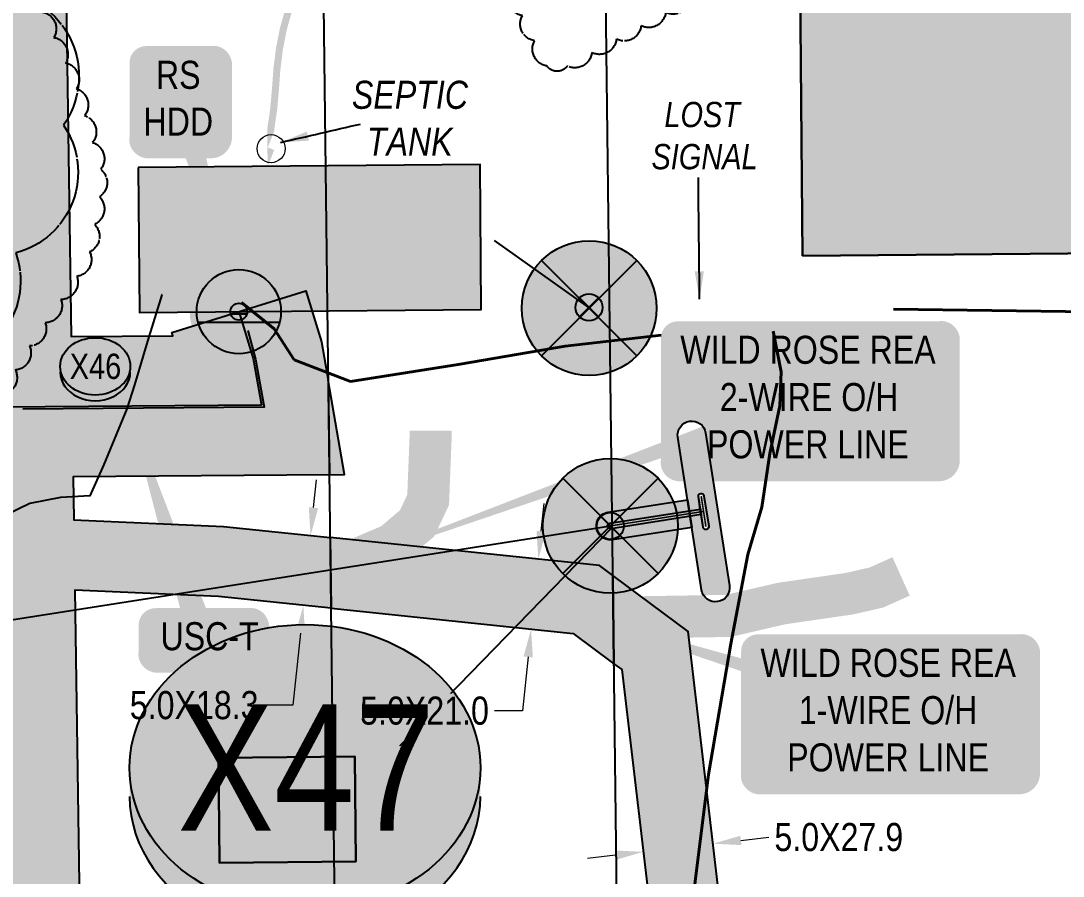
# Model space of a CAD drawing. Extents: x 57693 to 70573, y 5994359 to 6008381.
# Drawn here: x 65170.8 to 65245, y 6000752.6 to 6000813.5 of the extents above; entities that cross this region are included whole.
import ezdxf
from ezdxf.enums import TextEntityAlignment as Align

# ---------------------------------------------------------------- set-up
doc = ezdxf.new("R2010")
doc.units = 0
doc.header["$LTSCALE"] = 5
doc.header["$PDSIZE"] = -3
for name, pattern in [('0', [1, 1, 0]), ('COOP2', [10, 5, -1, 0, -1, 0, -1, 0, -1, 0, -1]), ('DASHDOT', [25.4, 12.7, -6.35, 0, -6.35])]:
    doc.linetypes.add(name, pattern=pattern)
doc.layers.get('Defpoints').update_dxf_attribs({"color": 9})
for name, color, linetype, lineweight in [('AS-GENERAL', 48, 'Continuous', 18), ('AS-RECON EXISTING', 151, 'DASHDOT', 40), ('P-APEX RECON-TWS-T-1000', 104, 'Continuous', 9), ('T-TEXT-1000', 48, 'Continuous', 18)]:
    doc.layers.add(name, color=color, linetype=linetype, lineweight=lineweight)
for name, color, linetype in [('AS-POWER', 104, 'foc-POWER'), ('AS-POWER-EXISTING-PP', 72, 'Continuous'), ('AS-POWER-EXISTING-PP-1000', 72, 'Continuous'), ('AS-POWER-T-1000', 104, 'Continuous'), ('AS-RESIDENCE', 14, 'Continuous'), ('AS-ROADS', 254, 'Continuous'), ('AS-SYMBOL', 7, 'Continuous'), ('AS-SYMBOL-1000', 7, 'Continuous'), ('AS-TELEPHONE', 224, 'foc-TEL'), ('L-SEC', 7, 'Continuous'), ('P-APEX RECON PAY ITEMS-1000', 240, 'Continuous'), ('P-APEX RECON-10m BUFFER', 51, 'COOP2'), ('P-APEX RECON-URBAN', 30, 'COOP2'), ('P-APEX RECON-WORK AREA', 104, 'Continuous'), ('P-CROSSINGS', 250, 'Continuous'), ('P-CROSSINGS-1000', 250, 'Continuous'), ('T-BUSH', 110, '0'), ('T-BUSH-1000', 110, '0')]:
    doc.layers.add(name, color=color, linetype=linetype)
for name, color, linetype, true_color in [('AS-RECON EXISTING-T-1000', 7, 'Continuous', 0x7abdff), ('AS-STRUCTURE-H', 7, 'Continuous', 0xa8a8a8), ('P-APEX RECON-TO BE DRILLED-H', 7, 'Continuous', 0xffafe1)]:
    doc.layers.add(name, color=color, linetype=linetype, true_color=true_color)
doc.layers.add('AS-STRUCTURE', color=7, linetype='Continuous', lineweight=30, true_color=0x595959)
doc.styles.add('1.8', font='ARIALN.TTF', dxfattribs={"height": 2})
doc.styles.add('175L', font='ARIALN.TTF', dxfattribs={"height": 10})
doc.styles.add('80', font='ARIALN.TTF', dxfattribs={"height": 10})
doc.styles.add('Crossing', font='ARIALN.TTF', dxfattribs={"height": 10})
doc.styles.add('foc-LtypeFont', font='ARIALN.TTF', dxfattribs={"height": 7.35})
doc.linetypes.add('foc-POWER', pattern='A,6,-1,["P",foc-LtypeFont,S=0.2,R=0,X=-0.625,Y=-0.75],-1.24,4', length=12.24)
doc.linetypes.add('foc-TEL', pattern='A,2,-1,["T",foc-LtypeFont,S=0.2,R=0,X=-0.425,Y=-0.75],-1.24,8', length=12.24)
doc.dimstyles.new('Compass 1 000', dxfattribs={"dimtxt": 1.8, "dimasz": 2, "dimexe": 0.2, "dimexo": 0.0625, "dimgap": 0.5, "dimtad": 0, "dimtih": 1, "dimtoh": 1, "dimzin": 0, "dimdsep": 46, "dimtxsty": '1.8', "dimcen": 0.1, "dimse1": 1, "dimse2": 1, "dimclrd": 256, "dimclrt": 256, "dimaunit": 1, "dimadec": 4, "dimazin": 0, "dimtfac": 0.06, "dimtofl": 0, "dimtmove": 0, "dimatfit": 0, "dimfxl": 0.2, "dimtolj": 1, "dimtzin": 0, "dimlwd": -1, "dimarcsym": 0})

# ---------------------------------------------------------------- blocks, each defined once
blk = doc.blocks.new('*U421')
h = blk.add_hatch(color=255)
h.dxf.hatch_style = 1
edge = h.paths.add_edge_path()
edge.add_arc((0.169, -1.087), 0.2, -171.1617, 8.8383, ccw=False)
edge.add_line((-0.029, -1.118), (-0.228, 0.167))
edge.add_line((-0.228, 0.167), (-0.367, 1.056))
edge.add_arc((-0.169, 1.087), 0.2, 8.8383, 188.8383, ccw=False)
edge.add_line((0.029, 1.118), (0.367, -1.056))
h = blk.add_hatch(color=255)
h.dxf.hatch_style = 1
edge = h.paths.add_edge_path()
edge.add_arc((-1.327, -0.206), 0.2, 98.8383, 278.8383, ccw=False)
edge.add_line((-1.358, -0.009), (-0.228, 0.167))
edge.add_line((-0.228, 0.167), (-0.167, -0.228))
edge.add_line((-0.167, -0.228), (-1.297, -0.404))
at = {"color": 255}
blk.add_lwpolyline([(0.367, -1.056, -1), (-0.029, -1.118), (-0.228, 0.167), (-0.367, 1.056, -1), (0.029, 1.118)], format="xyb", close=True, dxfattribs=at)
at = {"color": 72, "const_width": 0.1, "flags": 128}
for points in [[(0.169, -1.087), (-0.169, 1.087)], [(-1.327, -0.206), (0, 0)]]:
    blk.add_lwpolyline(points, dxfattribs=at)
at = {"color": 255, "flags": 128}
blk.add_lwpolyline([(-1.297, -0.404, -1), (-1.358, -0.009), (-0.228, 0.167), (-0.167, -0.228)], format="xyb", close=True, dxfattribs=at)
blk = doc.blocks.new('POWERPOLE')
h = blk.add_hatch(color=255)
edge = h.paths.add_edge_path()
edge.add_arc((0, 0), 0.96, 0, 360)
at = {"linetype": 'Continuous'}
for p, q in [((0.679, -0.679), (-0.679, 0.679)), ((-0.679, -0.679), (0.679, 0.679))]:
    blk.add_line(p, q, dxfattribs=at)
blk.add_circle((0, 0), 0.96, dxfattribs=at)
blk = doc.blocks.new('*U1869')
h = blk.add_hatch(color=255)
h.dxf.hatch_style = 1
edge = h.paths.add_edge_path()
edge.add_arc((0.169, -1.087), 0.2, -171.16174, 8.83826, ccw=False)
edge.add_line((-0.029, -1.118), (-0.228, 0.167))
edge.add_line((-0.228, 0.167), (-0.367, 1.056))
edge.add_arc((-0.169, 1.087), 0.2, 8.83826, 188.83826, ccw=False)
edge.add_line((0.029, 1.118), (0.367, -1.056))
h = blk.add_hatch(color=255)
h.dxf.hatch_style = 1
edge = h.paths.add_edge_path()
edge.add_arc((-6.642, -1.033), 0.2, 98.83826, 278.83826, ccw=False)
edge.add_line((-6.673, -0.835), (-0.228, 0.167))
edge.add_line((-0.228, 0.167), (-0.167, -0.228))
edge.add_line((-0.167, -0.228), (-6.611, -1.23))
at = {"color": 255}
blk.add_lwpolyline([(0.367, -1.056, -1), (-0.029, -1.118), (-0.228, 0.167), (-0.367, 1.056, -1), (0.029, 1.118)], format="xyb", close=True, dxfattribs=at)
at = {"color": 72, "const_width": 0.1, "flags": 128}
for points in [[(0.169, -1.087), (-0.169, 1.087)], [(-6.642, -1.033), (0, 0)]]:
    blk.add_lwpolyline(points, dxfattribs=at)
at = {"color": 255, "flags": 128}
blk.add_lwpolyline([(-6.611, -1.23, -1), (-6.673, -0.835), (-0.228, 0.167), (-0.167, -0.228)], format="xyb", close=True, dxfattribs=at)
blk = doc.blocks.new('*U1872')
at = {"true_color": 0xffffa8}
h = blk.add_hatch(color=51, dxfattribs=at)
edge = h.paths.add_edge_path()
edge.add_line((-16.5, -11.5), (16.5, -11.5))
edge.add_arc((16.5, -5.5), 6, 270, 360)
edge.add_line((22.5, -5.5), (22.5, 4))
edge.add_arc((16.5, 4), 6, 0, 90)
edge.add_line((16.5, 10), (-16.5, 10))
edge.add_arc((-16.5, 4), 6, 90, 180)
edge.add_line((-22.5, 4), (-22.5, -5.5))
edge.add_arc((-16.5, -5.5), 6, 180, 270)
at = {"color": 240, "flags": 128}
for points in [[(-26.44, 82.47, 0, 10, 0), (0, 0, 5, 5, 0)], [(11.03, -3.01, 0, 10, 0), (0, 0, 5, 5, 0)]]:
    blk.add_lwpolyline(points, format="xyseb", dxfattribs=at)
blk.add_lwpolyline([(-16.5, -11.5, 3, 3, 0), (16.5, -11.5, 3, 3, 0.414214), (22.5, -5.5, 3, 3, 0), (22.5, 4, 3, 0, 0.414214), (16.5, 10, 0, 0, 0), (-16.5, 10, 0, 0, 0.414214), (-22.5, 4, 0, 0, 0), (-22.5, -5.5, 0, 3, 0.414214)], format="xyseb", close=True, dxfattribs=at)
at = {"color": 4, "style": '80'}
blk.add_attdef('OTHER_001', (-14.7, -5), '', height=10, dxfattribs=at)
blk = doc.blocks.new('RISER')
h = blk.add_hatch(color=255)
h.dxf.hatch_style = 1
edge = h.paths.add_edge_path()
edge.add_arc((0, 0), 0.7, 0, 360)
blk.add_hatch(color=13).paths.add_polyline_path([(0.581, -0.15), (-0.581, -0.15, 0.774597)])
at = {"color": 13}
blk.add_line((-0.581, -0.15), (0.581, -0.15), dxfattribs=at)
blk.add_circle((0, 0), 0.6, dxfattribs=at)
blk = doc.blocks.new('*D1875')
at = {"layer": 'Defpoints', "color": 0, "transparency": 16777216}
for p in [(65191.241, 6000776.85), (65190.725, 6000771.881), (65190.873, 6000771.865)]:
    blk.add_point(p, dxfattribs=at)
at = {"layer": 'P-APEX RECON-TWS-T-1000', "transparency": 16777216}
for p, q in [((65191.595, 6000778.824), (65191.802, 6000780.813)), ((65190.666, 6000769.876), (65190.133, 6000764.75)), ((65190.133, 6000764.75), (65188.133, 6000764.75))]:
    blk.add_line(p, q, dxfattribs=at)
for points in [[(65191.264, 6000778.859), (65191.927, 6000778.79), (65191.389, 6000776.835)], [(65190.334, 6000769.91), (65190.997, 6000769.842), (65190.873, 6000771.865)]]:
    blk.add_solid(points, dxfattribs=at)
at = {"layer": 'P-APEX RECON-TWS-T-1000', "transparency": 16777216, "insert": (65182.783, 6000764.75), "char_height": 2, "attachment_point": 5, "style": '1.8'}
blk.add_mtext('\\A1; 5.0X18.3', dxfattribs=at)
blk = doc.blocks.new('*D1876')
at = {"layer": 'Defpoints', "color": 0, "transparency": 16777216}
for p in [(65206.284, 6000775.288), (65205.767, 6000770.318), (65207.094, 6000770.18)]:
    blk.add_point(p, dxfattribs=at)
at = {"layer": 'P-APEX RECON-TWS-T-1000', "transparency": 16777216}
for p, q in [((65207.816, 6000777.139), (65208.023, 6000779.128)), ((65206.887, 6000768.191), (65206.489, 6000764.358)), ((65206.489, 6000764.358), (65204.489, 6000764.358))]:
    blk.add_line(p, q, dxfattribs=at)
for points in [[(65207.485, 6000777.174), (65208.148, 6000777.105), (65207.61, 6000775.15)], [(65206.555, 6000768.225), (65207.218, 6000768.157), (65207.094, 6000770.18)]]:
    blk.add_solid(points, dxfattribs=at)
at = {"layer": 'P-APEX RECON-TWS-T-1000', "transparency": 16777216, "insert": (65199.505, 6000764.358), "char_height": 2, "attachment_point": 5, "style": '1.8', "bg_fill": 3, "box_fill_scale": 1.1, "bg_fill_color": 256, "bg_fill_true_color": 13158600, "bg_fill_transparency": 0}
blk.add_mtext('\\A1;5.0X21.0', dxfattribs=at)
blk = doc.blocks.new('*D1878')
at = {"layer": 'Defpoints', "color": 0, "transparency": 16777216}
for p in [(65220.043, 6000754.894), (65215.119, 6000753.986), (65220.082, 6000754.566)]:
    blk.add_point(p, dxfattribs=at)
at = {"layer": 'P-APEX RECON-TWS-T-1000', "transparency": 16777216}
for p, q in [((65222.03, 6000755.126), (65224.016, 6000755.358)), ((65213.094, 6000754.081), (65211.108, 6000753.849))]:
    blk.add_line(p, q, dxfattribs=at)
for points in [[(65221.991, 6000755.457), (65222.069, 6000754.795), (65220.043, 6000754.894)], [(65213.056, 6000754.413), (65213.133, 6000753.75), (65215.081, 6000754.314)]]:
    blk.add_solid(points, dxfattribs=at)
at = {"layer": 'P-APEX RECON-TWS-T-1000', "transparency": 16777216, "insert": (65229.005, 6000755.358), "char_height": 2, "attachment_point": 5, "style": '1.8'}
blk.add_mtext('\\A1;5.0X27.9', dxfattribs=at)
blk = doc.blocks.new('*U1879')
at = {"true_color": 0xffffa8}
h = blk.add_hatch(color=51, dxfattribs=at)
edge = h.paths.add_edge_path()
edge.add_line((-11.5, -20), (11.5, -20))
edge.add_arc((11.5, -14), 6, 270, 360)
edge.add_line((17.5, -14), (17.5, 12.5))
edge.add_arc((11.5, 12.5), 6, 0, 90)
edge.add_line((11.5, 18.5), (-11.5, 18.5))
edge.add_arc((-11.5, 12.5), 6, 90, 180)
edge.add_line((-17.5, 12.5), (-17.5, -14))
edge.add_arc((-11.5, -14), 6, 180, 270)
at = {"color": 240, "flags": 128}
blk.add_lwpolyline([(-11.5, -20, 3, 3, 0), (11.5, -20, 3, 3, 0.414214), (17.5, -14, 3, 3, 0), (17.5, 12.5, 3, 0, 0.414214), (11.5, 18.5, 0, 0, 0), (-11.5, 18.5, 0, 0, 0.414214), (-17.5, 12.5, 0, 0, 0), (-17.5, -14, 0, 3, 0.414214)], format="xyseb", close=True, dxfattribs=at)
for points in [[(21.14, -72.58, 0, 10, 0), (0, 0, 5, 5, 0)], [(11.03, -3.01, 0, 10, 0), (0, 0, 5, 5, 0)]]:
    blk.add_lwpolyline(points, format="xyseb", dxfattribs=at)
at = {"color": 4, "style": '80'}
blk.add_attdef('OTHER_001', (-14.7, -5), '', height=10, dxfattribs=at)
blk = doc.blocks.new('xing2')
h = blk.add_hatch(color=50)
h.dxf.hatch_style = 1
edge = h.paths.add_edge_path()
edge.add_ellipse((0, 0), major_axis=(-12.5, 0), ratio=0.816297, start_angle=0, end_angle=360)
h = blk.add_hatch(color=250)
h.dxf.hatch_style = 1
edge = h.paths.add_edge_path()
edge.add_ellipse((0, -2.047), major_axis=(-12.5, 0), ratio=0.816297, start_angle=0, end_angle=180)
edge.add_line((12.5, -2.047), (12.5, 0))
edge.add_ellipse((0, 0), major_axis=(-12.5, 0), ratio=0.816297, start_angle=0, end_angle=180, ccw=False)
edge.add_line((-12.5, 0), (-12.5, -2.047))
at = {"color": 250}
blk.add_ellipse((0, 0), major_axis=(-12.5, 0), ratio=0.816297, dxfattribs=at)
blk.add_ellipse((0, -2.047), major_axis=(-12.5, 0), ratio=0.816297, start_param=0, end_param=3.141593, dxfattribs=at)
at = {"color": 250, "style": 'Crossing'}
blk.add_attdef('CROSSING', text='', height=9, dxfattribs=at).set_placement((0.089, 0.02), align=Align.MIDDLE_CENTER)
at = {"color": 250, "style": 'Crossing', "flags": 1}
for tag, p in [('OWNER', (0.089, -12.492)), ('DESCRIPTION', (0.089, -25.77)), ('LOCATION', (0.089, -39.303)), ('DWG_REF', (0.089, -52.837))]:
    blk.add_attdef(tag, text='', height=9, dxfattribs=at).set_placement(p, align=Align.MIDDLE_CENTER)
blk = doc.blocks.new('*U2092')
h = blk.add_hatch(color=255)
edge = h.paths.add_edge_path()
edge.add_line((-46.5, -28.5), (46.5, -28.5))
edge.add_arc((46.5, -22.5), 6, 270, 360)
edge.add_line((52.5, -22.5), (52.5, 21))
edge.add_arc((46.5, 21), 6, 0, 90)
edge.add_line((46.5, 27), (-46.5, 27))
edge.add_arc((-46.5, 21), 6, 90, 180)
edge.add_line((-52.5, 21), (-52.5, -22.5))
edge.add_arc((-46.5, -22.5), 6, 180, 270)
at = {"color": 104, "flags": 128}
blk.add_lwpolyline([(-46.5, -28.5, 3, 3, 0), (46.5, -28.5, 3, 3, 0.414214), (52.5, -22.5, 3, 3, 0), (52.5, 21, 3, 0, 0.414214), (46.5, 27, 0, 0, 0), (-46.5, 27, 0, 0, 0.414214), (-52.5, 21, 0, 0, 0), (-52.5, -22.5, 0, 3, 0.414214)], format="xyseb", close=True, dxfattribs=at)
blk.add_lwpolyline([(-171.31, -62.13, 0, 7.5, 0), (0, 0, 0, 0, 0)], format="xyseb", dxfattribs=at)
at = {"color": 104, "style": '80'}
blk.add_attdef('ENTER_TEXT_001', (-26.85, -4.92), '', height=10, dxfattribs=at)
blk = doc.blocks.new('*U2093')
h = blk.add_hatch(color=255)
edge = h.paths.add_edge_path()
edge.add_line((-46.5, -28.5), (46.5, -28.5))
edge.add_arc((46.5, -22.5), 6, 270, 360)
edge.add_line((52.5, -22.5), (52.5, 21))
edge.add_arc((46.5, 21), 6, 0, 90)
edge.add_line((46.5, 27), (-46.5, 27))
edge.add_arc((-46.5, 21), 6, 90, 180)
edge.add_line((-52.5, 21), (-52.5, -22.5))
edge.add_arc((-46.5, -22.5), 6, 180, 270)
at = {"color": 104, "flags": 128}
blk.add_lwpolyline([(-124.56, 38.41, 0, 7.5, 0), (0, 0, 0, 0, 0)], format="xyseb", dxfattribs=at)
blk.add_lwpolyline([(-46.5, -28.5, 3, 3, 0), (46.5, -28.5, 3, 3, 0.414214), (52.5, -22.5, 3, 3, 0), (52.5, 21, 3, 0, 0.414214), (46.5, 27, 0, 0, 0), (-46.5, 27, 0, 0, 0.414214), (-52.5, 21, 0, 0, 0), (-52.5, -22.5, 0, 3, 0.414214)], format="xyseb", close=True, dxfattribs=at)
at = {"color": 104, "style": '80'}
blk.add_attdef('ENTER_TEXT_001', (-26.85, -4.92), '', height=10, dxfattribs=at)
blk = doc.blocks.new('*U2111')
h = blk.add_hatch(color=255)
h.dxf.hatch_style = 1
edge = h.paths.add_edge_path()
edge.add_arc((0.169, -1.087), 0.2, -171.16174, 8.83826, ccw=False)
edge.add_line((-0.029, -1.118), (-0.228, 0.167))
edge.add_line((-0.228, 0.167), (-0.367, 1.056))
edge.add_arc((-0.169, 1.087), 0.2, 8.83826, 188.83826, ccw=False)
edge.add_line((0.029, 1.118), (0.367, -1.056))
h = blk.add_hatch(color=255)
h.dxf.hatch_style = 1
edge = h.paths.add_edge_path()
edge.add_arc((-6.642, -1.033), 0.2, 98.83826, 278.83826, ccw=False)
edge.add_line((-6.673, -0.835), (-0.228, 0.167))
edge.add_line((-0.228, 0.167), (-0.167, -0.228))
edge.add_line((-0.167, -0.228), (-6.611, -1.23))
at = {"color": 255}
blk.add_lwpolyline([(0.367, -1.056, -1), (-0.029, -1.118), (-0.228, 0.167), (-0.367, 1.056, -1), (0.029, 1.118)], format="xyb", close=True, dxfattribs=at)
at = {"color": 72, "const_width": 0.1, "flags": 128}
for points in [[(0.169, -1.087), (-0.169, 1.087)], [(-6.642, -1.033), (0, 0)]]:
    blk.add_lwpolyline(points, dxfattribs=at)
at = {"color": 255, "flags": 128}
blk.add_lwpolyline([(-6.611, -1.23, -1), (-6.673, -0.835), (-0.228, 0.167), (-0.167, -0.228)], format="xyb", close=True, dxfattribs=at)

msp = doc.modelspace()

# ---------------------------------------------------------------- hatches: boundary and pattern name
at = {"layer": 'AS-STRUCTURE-H'}
h = msp.add_hatch(color=256, dxfattribs=at)
h.dxf.hatch_style = 1
h.paths.add_polyline_path([(65226.429, 6000796.759), (65225.87, 6000859.734), (65250.158, 6000859.95), (65250.717, 6000796.974)])
h = msp.add_hatch(color=256, dxfattribs=at)
h.dxf.hatch_style = 1
h.paths.add_polyline_path([(65179.114, 6000803.046), (65179.206, 6000792.713), (65203.55, 6000792.929), (65203.458, 6000803.262)])
h = msp.add_hatch(color=256, dxfattribs=at)
h.dxf.hatch_style = 1
h.paths.add_polyline_path([(65184.831, 6000761.02), (65184.898, 6000753.541), (65194.602, 6000753.627), (65194.535, 6000761.106)])
at = {"layer": 'P-APEX RECON-10m BUFFER'}
h = msp.add_hatch(color=256, dxfattribs=at)
h.dxf.hatch_style = 1
h.paths.add_polyline_path([(65164.536, 6000778.408), (65162.567, 6000912.353), (65133.965, 6000912.095), (65133.894, 6000917.091), (65135.099, 6000917.102), (65137.885, 6000938.699), (65140.871, 6000943.566), (65144.439, 6000943.9), (65175.832, 6000944.337), (65176.009, 6000939.54), (65172.163, 6000939.41), (65174.344, 6000791.007), (65181.583, 6000791.067), (65181.509, 6000791.309), (65191.056, 6000794.258), (65192.179, 6000790.624), (65192.651, 6000787.894), (65192.733, 6000781.167), (65174.491, 6000781.015), (65174.536, 6000777.958), (65185.196, 6000777.478), (65192.787, 6000776.69), (65192.849, 6000771.66), (65184.825, 6000772.493), (65174.609, 6000772.953), (65175.814, 6000690.96), (65179.244, 6000691.032), (65188.172, 6000700.386), (65193.564, 6000713.007), (65193.715, 6000700.642), (65192.411, 6000697.591), (65184.323, 6000689.116), (65184.629, 6000669.721), (65176.127, 6000669.632), (65176.331, 6000655.792), (65181.836, 6000655.898), (65182.133, 6000634.516), (65176.645, 6000634.439), (65183.108, 6000194.54), (65200.01, 6000184.354), (65200.153, 6000172.6), (65173.199, 6000188.845), (65166.653, 6000634.3), (65161.877, 6000634.234), (65161.665, 6000655.51), (65166.34, 6000655.6), (65166.135, 6000669.527), (65164.343, 6000669.508), (65164.283, 6000674.803), (65137.348, 6000674.421), (65137.206, 6000684.412), (65164.168, 6000684.795), (65164.1, 6000690.716), (65165.824, 6000690.752), (65164.609, 6000773.403), (65135.921, 6000774.694), (65135.85, 6000779.699)])
h.paths.add_polyline_path([(65140.142, 6000917.147), (65142.704, 6000936.998), (65143.824, 6000938.824), (65155.692, 6000939.934), (65155.727, 6000938.859), (65162.175, 6000939.075), (65162.494, 6000917.349)], flags=16)
h = msp.add_hatch(color=256, dxfattribs=at)
h.dxf.hatch_style = 1
h.paths.add_polyline_path([(65192.651, 6000787.894), (65192.733, 6000781.167), (65193.812, 6000781.176)])
h = msp.add_hatch(color=256, dxfattribs=at)
h.dxf.hatch_style = 1
h.paths.add_polyline_path([(65212.921, 6000773.992), (65211.971, 6000774.697), (65192.787, 6000776.69), (65192.849, 6000771.66), (65210.092, 6000769.869), (65212.997, 6000767.712)])
h = msp.add_hatch(color=256, dxfattribs=at)
h.dxf.hatch_style = 1
h.paths.add_polyline_path([(65213.412, 6000733.665), (65219.302, 6000740.024), (65220.959, 6000747.066), (65218.275, 6000770.016), (65212.921, 6000773.992), (65212.997, 6000767.712), (65213.564, 6000767.291), (65215.894, 6000747.357), (65214.741, 6000742.452), (65213.324, 6000740.922)])
at = {"layer": 'P-APEX RECON-TO BE DRILLED-H'}
h = msp.add_hatch(color=256, dxfattribs=at)
h.dxf.hatch_style = 1
h.paths.add_polyline_path([(65176.44, 6000648.381), (65166.448, 6000648.235), (65166.058, 6000674.828), (65049.808, 6000673.178), (65050.804, 6000669.586), (65041.175, 6000666.915), (65036.718, 6000682.986), (65165.911, 6000684.82), (65162.567, 6000912.353), (65161.861, 6000960.424), (65158.484, 6001190.272), (65157.321, 6001269.418), (65157.833, 6001289.374), (65157.946, 6001308.378), (65156.956, 6001319.329), (65156.054, 6001378.059), (65155.584, 6001408.731), (65165.575, 6001408.885), (65166.042, 6001378.459), (65166.941, 6001319.857), (65167.941, 6001308.8), (65167.824, 6001289.216), (65167.315, 6001269.363), (65171.849, 6000960.833), (65172.163, 6000939.41), (65174.344, 6000791.007), (65181.583, 6000791.067), (65181.509, 6000791.309), (65191.056, 6000794.258), (65193.812, 6000781.176), (65174.491, 6000781.015), (65174.609, 6000772.953), (65175.814, 6000690.96)])

# ---------------------------------------------------------------- linework, layer by layer
at = {"layer": 'AS-GENERAL', "const_width": 0.5, "flags": 128}
msp.add_lwpolyline([(65188.572, 6000804.383), (65188.57, 6000804.378), (65188.556, 6000805.785), (65188.764, 6000807.189), (65188.889, 6000808.604), (65188.993, 6000810.044), (65189.17, 6000811.474), (65189.445, 6000812.893), (65189.814, 6000814.194), (65190.251, 6000815.439), (65190.794, 6000816.591), (65191.834, 6000819.06), (65192.271, 6000820.176), (65192.552, 6000821.178), (65193.124, 6000822.207), (65194.304, 6000823.955), (65195.298, 6000825.445), (65195.493, 6000826.645)], dxfattribs=at)
at = {"layer": 'AS-GENERAL'}
msp.add_circle((65188.58, 6000804.39), 0.999, dxfattribs=at)
at = {"layer": 'AS-POWER'}
msp.add_line((65211.214, 6000793.086), (65204.482, 6000797.858), dxfattribs=at)
at = {"layer": 'AS-POWER', "flags": 128}
for points in [[(65115.647, 6000757.452), (65142.994, 6000766.579), (65212.74, 6000777.525)], [(65197.805, 6000761.887), (65197.775, 6000761.877), (65212.856, 6000777.41)]]:
    msp.add_lwpolyline(points, dxfattribs=at)
at = {"layer": 'AS-RECON EXISTING', "flags": 128}
for points in [[(65186.48, 6000793.437), (65188.792, 6000791.567), (65190.231, 6000789.346), (65194.237, 6000787.807), (65201.903, 6000789.018), (65209.527, 6000790.314), (65216.347, 6000791.104)], [(65232.897, 6000792.95), (65410.634, 6000790.788), (65411.334, 6000790.798)], [(65224.327, 6000791.389), (65224.891, 6000788.499), (65224.8, 6000786.072), (65224.088, 6000782.67), (65223.536, 6000778.852), (65222.533, 6000775.478), (65221.32, 6000769.118), (65219.738, 6000759.816), (65218.774, 6000752.198), (65217.769, 6000744.244), (65216.912, 6000736.627), (65216.599, 6000729.172), (65215.944, 6000722.038), (65215.916, 6000719.299)]]:
    msp.add_lwpolyline(points, dxfattribs=at)
at = {"layer": 'AS-RESIDENCE'}
msp.add_lwpolyline([(65179.114, 6000803.046), (65179.206, 6000792.713), (65203.55, 6000792.929), (65203.458, 6000803.262)], close=True, dxfattribs=at)
at = {"layer": 'AS-ROADS', "const_width": 2.998, "flags": 128}
for points in [[(65193.293, 6000774.537), (65197.214, 6000776.212), (65198.973, 6000777.706), (65199.764, 6000779.376), (65199.852, 6000781.66), (65199.94, 6000783.857), (65199.94, 6000784.297)], [(65129.406, 6000777.618), (65143.976, 6000776.918), (65193.293, 6000774.537), (65213.473, 6000770.995), (65217.256, 6000766.234), (65217.676, 6000749.712), (65216.275, 6000740.471), (65214.593, 6000738.06), (65207.728, 6000731.059), (65202.964, 6000727.138), (65199.041, 6000720.278)], [(65213.473, 6000770.995), (65221.131, 6000771.116), (65224.911, 6000771.994), (65229.747, 6000772.697), (65231.682, 6000773.137), (65233.44, 6000773.928)]]:
    msp.add_lwpolyline(points, dxfattribs=at)
at = {"layer": 'AS-STRUCTURE'}
for points in [[(65226.429, 6000796.759), (65225.87, 6000859.734), (65250.158, 6000859.95), (65250.717, 6000796.974)], [(65184.831, 6000761.02), (65184.898, 6000753.541), (65194.602, 6000753.627), (65194.535, 6000761.106)]]:
    msp.add_lwpolyline(points, close=True, dxfattribs=at)
at = {"layer": 'AS-TELEPHONE', "flags": 128}
msp.add_lwpolyline([(65180.816, 6000793.983), (65180.806, 6000793.989), (65179.776, 6000790.676), (65178.864, 6000787.564), (65178.315, 6000785.85), (65176.678, 6000781.899), (65175.667, 6000779.671), (65173.594, 6000779.543), (65171.397, 6000779.113), (65169.684, 6000778.284), (65167.661, 6000776.812), (65165.831, 6000775.916), (65162.418, 6000775.47), (65154.398, 6000775.489), (65146.168, 6000775.807), (65140.405, 6000775.317), (65137.777, 6000773.979), (65136.135, 6000771.866)], dxfattribs=at)
at = {"layer": 'L-SEC', "flags": 128}
for points in [[(65200.544, 6000140.561), (65190.734, 6000945.109)], [(65220.642, 6000140.835), (65210.831, 6000945.374)]]:
    msp.add_lwpolyline(points, dxfattribs=at)
at = {"layer": 'P-APEX RECON-TO BE DRILLED-H', "flags": 128}
msp.add_lwpolyline([(65186.912, 6000791.429), (65187.474, 6000789.388), (65188.081, 6000785.975), (65170.891, 6000785.838)], dxfattribs=at)
at = {"layer": 'P-APEX RECON-URBAN', "ltscale": 1.5, "flags": 128}
msp.add_lwpolyline([(65186.283, 6000792.783), (65187.31, 6000789.456), (65187.886, 6000786.123), (65169.417, 6000785.969)], dxfattribs=at)
at = {"layer": 'P-APEX RECON-WORK AREA', "flags": 128}
msp.add_lwpolyline([(65172.163, 6000939.41), (65174.344, 6000791.007), (65181.583, 6000791.067), (65181.509, 6000791.309), (65191.056, 6000794.258), (65192.179, 6000790.624), (65192.651, 6000787.894), (65192.733, 6000781.167), (65174.491, 6000781.015), (65174.536, 6000777.958), (65185.196, 6000777.478), (65192.787, 6000776.69), (65192.849, 6000771.66), (65184.825, 6000772.493), (65174.609, 6000772.953), (65175.814, 6000690.96)], dxfattribs=at)
for points in [[(65192.651, 6000787.894), (65192.733, 6000781.167), (65193.812, 6000781.176)], [(65212.921, 6000773.992), (65211.971, 6000774.697), (65192.787, 6000776.69), (65192.849, 6000771.66), (65210.092, 6000769.869), (65212.997, 6000767.712)], [(65213.412, 6000733.665), (65219.302, 6000740.024), (65220.959, 6000747.066), (65218.275, 6000770.016), (65212.921, 6000773.992), (65212.997, 6000767.712), (65213.564, 6000767.291), (65215.894, 6000747.357), (65214.741, 6000742.452), (65213.324, 6000740.922)]]:
    msp.add_lwpolyline(points, close=True, dxfattribs=at)
at = {"layer": 'T-BUSH', "flags": 128}
msp.add_lwpolyline([(65141.623, 6000903.415, -0.520567), (65151.582, 6000904.326, -0.520567), (65161.54, 6000905.237, -0.520567), (65171.503, 6000906.062, -0.520567), (65181.502, 6000906.218, -0.520567), (65191.501, 6000906.374, -0.520567), (65201.5, 6000906.53, -0.520567), (65211.498, 6000906.686, -0.520567), (65221.497, 6000906.842, -0.520567), (65231.496, 6000906.942, -0.520567), (65241.496, 6000906.964, -0.520567), (65251.496, 6000906.987, -0.520567), (65261.496, 6000907.009, -0.520567), (65271.496, 6000907.032, -0.520567), (65281.496, 6000907.054, -0.520567), (65291.496, 6000907.077, -0.520567), (65301.496, 6000907.099, -0.520567), (65311.496, 6000907.122, -0.520567), (65321.496, 6000907.14, -0.520567), (65331.49, 6000906.791, -0.520567), (65341.484, 6000906.442, -0.520567), (65351.478, 6000906.093, -0.520567), (65353.777, 6000897.728, -0.520567), (65353.475, 6000887.733, -0.520567), (65353.172, 6000877.737, -0.520567), (65352.869, 6000867.742, -0.520567), (65352.566, 6000857.746, -0.520567), (65352.44, 6000847.747, -0.520567), (65352.345, 6000837.748, -0.520567), (65352.25, 6000827.748, -0.520567), (65352.155, 6000817.749, -0.520567), (65349.317, 6000809.944, -0.520567), (65344.879, 6000817.705, -0.520567), (65341.63, 6000827.162, -0.520567), (65332.696, 6000830.022, -0.520567), (65322.862, 6000831.838, -0.520567), (65312.926, 6000832.616, -0.520567), (65303.491, 6000833.942, -0.520567), (65298.554, 6000842.531, -0.520567), (65300.055, 6000852.332, -0.520567), (65301.475, 6000862.199, -0.520567), (65301.287, 6000872.197, -0.520567), (65294.662, 6000879.16, -0.520567), (65286.596, 6000874.634, -0.520567), (65284.706, 6000864.814, -0.520567), (65276.553, 6000861.228, -0.520567), (65269.483, 6000867.091, -0.520567), (65267.999, 6000876.468, -0.520567), (65259.507, 6000881.749, -0.520567), (65249.982, 6000884.302, -0.520567), (65240.154, 6000884.703, -0.520567), (65230.392, 6000882.535, -0.520567), (65223.73, 6000875.819, -0.520567), (65218.776, 6000867.243, -0.520567), (65216.32, 6000857.549, -0.520567), (65214.875, 6000847.764, -0.520567), (65215.552, 6000837.786, -0.520567), (65216.719, 6000827.855, -0.520567), (65214.679, 6000819.306, -0.520567), (65207.651, 6000820.004, -0.520567), (65202.712, 6000828.693, -0.520567), (65194.438, 6000831.876, -0.520567), (65184.49, 6000831.418, -0.520567), (65174.599, 6000829.952, -0.520567), (65168.802, 6000825.114, -0.520567), (65170.385, 6000815.434, -0.520567), (65173.797, 6000806.059, -0.520567), (65170.395, 6000796.968, -0.520567), (65164.716, 6000789.002, -0.520567), (65155.122, 6000787.248, -0.520567), (65145.308, 6000788.581, -0.520567), (65141.499, 6000797.188, -0.520567), (65141.33, 6000807.159, -0.520567), (65141.496, 6000817.157, -0.520567), (65141.661, 6000827.156, -0.520567), (65141.827, 6000837.155, -0.520567), (65141.992, 6000847.153, -0.520567), (65142.158, 6000857.152, -0.520567), (65141.94, 6000867.136, -0.520567), (65141.008, 6000877.092, -0.520567), (65140.077, 6000887.049, -0.520567), (65140.155, 6000896.94, -0.520567)], format="xyb", close=True, dxfattribs=at)
at = {"layer": 'T-BUSH-1000', "flags": 128}
msp.add_lwpolyline([(65139.96, 6000902.044, -0.520567), (65141.948, 6000902.226, -0.520567), (65143.937, 6000902.408, -0.520567), (65145.926, 6000902.59, -0.520567), (65147.914, 6000902.772, -0.520567), (65149.903, 6000902.954, -0.520567), (65151.892, 6000903.136, -0.520567), (65153.88, 6000903.318, -0.520567), (65155.869, 6000903.5, -0.520567), (65157.858, 6000903.682, -0.520567), (65159.847, 6000903.864, -0.520567), (65161.835, 6000904.046, -0.520567), (65163.824, 6000904.228, -0.520567), (65165.813, 6000904.41, -0.520567), (65167.801, 6000904.592, -0.520567), (65169.79, 6000904.774, -0.520567), (65171.784, 6000904.857, -0.520567), (65173.781, 6000904.888, -0.520567), (65175.778, 6000904.919, -0.520567), (65177.774, 6000904.95, -0.520567), (65179.771, 6000904.981, -0.520567), (65181.768, 6000905.013, -0.520567), (65183.765, 6000905.044, -0.520567), (65185.761, 6000905.075, -0.520567), (65187.758, 6000905.106, -0.520567), (65189.755, 6000905.137, -0.520567), (65191.752, 6000905.168, -0.520567), (65193.749, 6000905.2, -0.520567), (65195.745, 6000905.231, -0.520567), (65197.742, 6000905.262, -0.520567), (65199.739, 6000905.293, -0.520567), (65201.736, 6000905.324, -0.520567), (65203.732, 6000905.355, -0.520567), (65205.729, 6000905.387, -0.520567), (65207.726, 6000905.418, -0.520567), (65209.723, 6000905.449, -0.520567), (65211.719, 6000905.48, -0.520567), (65213.716, 6000905.511, -0.520567), (65215.713, 6000905.542, -0.520567), (65217.71, 6000905.574, -0.520567), (65219.707, 6000905.605, -0.520567), (65221.703, 6000905.636, -0.520567), (65223.7, 6000905.667, -0.520567), (65225.697, 6000905.698, -0.520567), (65227.694, 6000905.726, -0.520567), (65229.691, 6000905.73, -0.520567), (65231.688, 6000905.735, -0.520567), (65233.685, 6000905.739, -0.520567), (65235.682, 6000905.744, -0.520567), (65237.679, 6000905.748, -0.520567), (65239.676, 6000905.753, -0.520567), (65241.673, 6000905.757, -0.520567), (65243.67, 6000905.762, -0.520567), (65245.667, 6000905.766, -0.520567), (65247.664, 6000905.771, -0.520567), (65249.661, 6000905.775, -0.520567), (65251.658, 6000905.78, -0.520567), (65253.655, 6000905.784, -0.520567), (65255.652, 6000905.789, -0.520567), (65257.649, 6000905.793, -0.520567), (65259.646, 6000905.798, -0.520567), (65261.643, 6000905.802, -0.520567), (65263.64, 6000905.806, -0.520567), (65265.637, 6000905.811, -0.520567), (65267.634, 6000905.815, -0.520567), (65269.631, 6000905.82, -0.520567), (65271.628, 6000905.824, -0.520567), (65273.625, 6000905.829, -0.520567), (65275.622, 6000905.833, -0.520567), (65277.619, 6000905.838, -0.520567), (65279.616, 6000905.842, -0.520567), (65281.613, 6000905.847, -0.520567), (65283.61, 6000905.851, -0.520567), (65285.607, 6000905.856, -0.520567), (65287.604, 6000905.86, -0.520567), (65289.601, 6000905.865, -0.520567), (65291.598, 6000905.869, -0.520567), (65293.595, 6000905.874, -0.520567), (65295.592, 6000905.878, -0.520567), (65297.589, 6000905.883, -0.520567), (65299.586, 6000905.887, -0.520567), (65301.583, 6000905.892, -0.520567), (65303.58, 6000905.896, -0.520567), (65305.577, 6000905.901, -0.520567), (65307.574, 6000905.905, -0.520567), (65309.571, 6000905.91, -0.520567), (65311.568, 6000905.914, -0.520567), (65313.565, 6000905.919, -0.520567), (65315.562, 6000905.923, -0.520567), (65317.559, 6000905.927, -0.520567), (65319.556, 6000905.932, -0.520567), (65321.553, 6000905.933, -0.520567), (65323.549, 6000905.863, -0.520567), (65325.544, 6000905.793, -0.520567), (65327.54, 6000905.724, -0.520567), (65329.536, 6000905.654, -0.520567), (65331.532, 6000905.584, -0.520567), (65333.528, 6000905.514, -0.520567), (65335.523, 6000905.445, -0.520567), (65337.519, 6000905.375, -0.520567), (65339.515, 6000905.305, -0.520567), (65341.511, 6000905.235, -0.520567), (65343.507, 6000905.166, -0.520567), (65345.502, 6000905.096, -0.520567), (65347.498, 6000905.026, -0.520567), (65349.494, 6000904.956, -0.520567), (65351.49, 6000904.887, -0.520567), (65353.363, 6000904.372, -0.520567), (65355.113, 6000903.41, -0.520567), (65356.39, 6000902.177, -0.520567), (65356.329, 6000900.181, -0.520567), (65356.269, 6000898.185, -0.520567), (65356.208, 6000896.189, -0.520567), (65356.148, 6000894.193, -0.520567), (65356.087, 6000892.197, -0.520567), (65356.027, 6000890.201, -0.520567), (65355.966, 6000888.205, -0.520567), (65355.906, 6000886.208, -0.520567), (65355.845, 6000884.212, -0.520567), (65355.785, 6000882.216, -0.520567), (65355.724, 6000880.22, -0.520567), (65355.664, 6000878.224, -0.520567), (65355.604, 6000876.228, -0.520567), (65355.543, 6000874.232, -0.520567), (65355.483, 6000872.236, -0.520567), (65355.422, 6000870.24, -0.520567), (65355.362, 6000868.244, -0.520567), (65355.301, 6000866.248, -0.520567), (65355.241, 6000864.251, -0.520567), (65355.18, 6000862.255, -0.520567), (65355.12, 6000860.259, -0.520567), (65355.059, 6000858.263, -0.520567), (65354.999, 6000856.267, -0.520567), (65354.938, 6000854.271, -0.520567), (65354.886, 6000852.275, -0.520567), (65354.867, 6000850.278, -0.520567), (65354.848, 6000848.281, -0.520567), (65354.829, 6000846.284, -0.520567), (65354.81, 6000844.287, -0.520567), (65354.791, 6000842.29, -0.520567), (65354.772, 6000840.293, -0.520567), (65354.753, 6000838.296, -0.520567), (65354.734, 6000836.299, -0.520567), (65354.715, 6000834.302, -0.520567), (65354.696, 6000832.306, -0.520567), (65354.678, 6000830.309, -0.520567), (65354.659, 6000828.312, -0.520567), (65354.64, 6000826.315, -0.520567), (65354.621, 6000824.318, -0.520567), (65354.602, 6000822.321, -0.520567), (65354.583, 6000820.324, -0.520567), (65354.564, 6000818.327, -0.520567), (65354.545, 6000816.33, -0.520567), (65354.526, 6000814.333, -0.520567), (65354.507, 6000812.336, -0.520567), (65354.488, 6000810.339, -0.520567), (65354.469, 6000808.342, -0.520567), (65354.168, 6000806.438, -0.520567), (65353.006, 6000804.813, -0.520567), (65351.334, 6000804.147, -0.520567), (65349.338, 6000804.089, -0.520567), (65347.342, 6000804.03, -0.520567), (65345.703, 6000804.49, -0.520567), (65345.049, 6000806.377, -0.520567), (65344.396, 6000808.264, -0.520567), (65343.742, 6000810.151, -0.520567), (65343.089, 6000812.038, -0.520567), (65342.435, 6000813.925, -0.520567), (65341.784, 6000815.813, -0.520567), (65341.136, 6000817.702, -0.520567), (65340.488, 6000819.591, -0.520567), (65339.84, 6000821.48, -0.520567), (65338.841, 6000822.962, -0.520567), (65336.878, 6000823.325, -0.520567), (65334.914, 6000823.687, -0.520567), (65332.95, 6000824.05, -0.520567), (65330.986, 6000824.413, -0.520567), (65329.022, 6000824.775, -0.520567), (65327.059, 6000825.138, -0.520567), (65325.095, 6000825.5, -0.520567), (65323.131, 6000825.863, -0.520567), (65321.167, 6000826.226, -0.520567), (65319.203, 6000826.588, -0.520567), (65317.212, 6000826.667, -0.520567), (65315.215, 6000826.695, -0.520567), (65313.218, 6000826.723, -0.520567), (65311.221, 6000826.75, -0.520567), (65309.224, 6000826.778, -0.520567), (65307.227, 6000826.806, -0.520567), (65305.231, 6000826.834, -0.520567), (65303.301, 6000827.003, -0.520567), (65302.016, 6000828.532, -0.520567), (65300.731, 6000830.061, -0.520567), (65299.446, 6000831.589, -0.520567), (65298.501, 6000833.33, -0.520567), (65297.695, 6000835.157, -0.520567), (65296.888, 6000836.984, -0.520567), (65296.082, 6000838.811, -0.520567), (65296.194, 6000840.746, -0.520567), (65296.554, 6000842.71, -0.520567), (65296.913, 6000844.675, -0.520567), (65297.273, 6000846.639, -0.520567), (65297.632, 6000848.603, -0.520567), (65297.992, 6000850.568, -0.520567), (65298.352, 6000852.532, -0.520567), (65298.711, 6000854.497, -0.520567), (65299.071, 6000856.461, -0.520567), (65299.132, 6000858.45, -0.520567), (65299.094, 6000860.446, -0.520567), (65299.056, 6000862.443, -0.520567), (65299.019, 6000864.439, -0.520567), (65298.981, 6000866.436, -0.520567), (65298.943, 6000868.433, -0.520567), (65297.723, 6000869.871, -0.520567), (65296.206, 6000871.171, -0.520567), (65294.689, 6000872.47, -0.520567), (65293.123, 6000872.76, -0.520567), (65291.487, 6000871.616, -0.520567), (65289.851, 6000870.471, -0.520567), (65288.709, 6000869.006, -0.520567), (65288.331, 6000867.045, -0.520567), (65287.954, 6000865.083, -0.520567), (65287.577, 6000863.122, -0.520567), (65287.199, 6000861.161, -0.520567), (65286.822, 6000859.2, -0.520567), (65285.9, 6000857.508, -0.520567), (65284.285, 6000856.536, -0.520567), (65282.315, 6000856.208, -0.520567), (65280.345, 6000855.88, -0.520567), (65278.376, 6000855.552, -0.520567), (65276.406, 6000855.224, -0.520567), (65274.568, 6000855.448, -0.520567), (65272.96, 6000856.632, -0.520567), (65271.352, 6000857.816, -0.520567), (65269.744, 6000859, -0.520567), (65268.136, 6000860.185, -0.520567), (65267.259, 6000861.759, -0.520567), (65267.173, 6000863.754, -0.520567), (65267.086, 6000865.749, -0.520567), (65266.999, 6000867.744, -0.520567), (65266.912, 6000869.739, -0.520567), (65266.117, 6000871.32, -0.520567), (65264.421, 6000872.375, -0.520567), (65262.725, 6000873.429, -0.520567), (65261.029, 6000874.484, -0.520567), (65259.333, 6000875.538, -0.520567), (65257.637, 6000876.593, -0.520567), (65255.823, 6000877.334, -0.520567), (65253.854, 6000877.667, -0.520567), (65251.885, 6000878.001, -0.520567), (65249.916, 6000878.334, -0.520567), (65247.947, 6000878.668, -0.520567), (65245.978, 6000879.001, -0.520567), (65244.009, 6000879.335, -0.520567), (65242.055, 6000879.069, -0.520567), (65240.106, 6000878.636, -0.520567), (65238.156, 6000878.203, -0.520567), (65236.207, 6000877.77, -0.520567), (65234.257, 6000877.337, -0.520567), (65232.308, 6000876.904, -0.520567), (65230.358, 6000876.471, -0.520567), (65228.871, 6000875.36, -0.520567), (65227.756, 6000873.703, -0.520567), (65226.64, 6000872.047, -0.520567), (65225.525, 6000870.39, -0.520567), (65224.409, 6000868.734, -0.520567), (65223.293, 6000867.078, -0.520567), (65222.178, 6000865.421, -0.520567), (65221.4, 6000863.614, -0.520567), (65220.909, 6000861.678, -0.520567), (65220.419, 6000859.742, -0.520567), (65219.928, 6000857.806, -0.520567), (65219.438, 6000855.871, -0.520567), (65218.948, 6000853.935, -0.520567), (65218.457, 6000851.999, -0.520567), (65217.967, 6000850.063, -0.520567), (65217.476, 6000848.127, -0.520567), (65217.326, 6000846.161, -0.520567), (65217.462, 6000844.168, -0.520567), (65217.597, 6000842.176, -0.520567), (65217.732, 6000840.183, -0.520567), (65217.867, 6000838.191, -0.520567), (65218.002, 6000836.198, -0.520567), (65218.141, 6000834.206, -0.520567), (65218.376, 6000832.223, -0.520567), (65218.612, 6000830.24, -0.520567), (65218.847, 6000828.257, -0.520567), (65219.082, 6000826.274, -0.520567), (65219.318, 6000824.291, -0.520567), (65219.553, 6000822.308, -0.520567), (65219.657, 6000820.317, -0.520567), (65219.657, 6000818.32, -0.520567), (65219.657, 6000816.323, -0.520567), (65218.433, 6000815.053, -0.520567), (65216.68, 6000814.097, -0.520567), (65214.926, 6000813.141, -0.520567), (65213.173, 6000812.185, -0.520567), (65211.419, 6000811.229, -0.520567), (65209.666, 6000810.274, -0.520567), (65208.219, 6000810.277, -0.520567), (65207.345, 6000812.073, -0.520567), (65206.471, 6000813.868, -0.520567), (65205.597, 6000815.664, -0.520567), (65204.701, 6000817.447, -0.520567), (65203.687, 6000819.168, -0.520567), (65202.673, 6000820.888, -0.520567), (65201.658, 6000822.609, -0.520567), (65200.644, 6000824.329, -0.520567), (65199.521, 6000825.863, -0.520567), (65197.524, 6000825.914, -0.520567), (65195.528, 6000825.965, -0.520567), (65193.531, 6000826.016, -0.520567), (65191.535, 6000826.067, -0.520567), (65189.539, 6000826.119, -0.520567), (65187.557, 6000825.959, -0.520567), (65185.585, 6000825.641, -0.520567), (65183.614, 6000825.322, -0.520567), (65181.642, 6000825.003, -0.520567), (65179.671, 6000824.684, -0.520567), (65177.692, 6000824.417, -0.520567), (65175.712, 6000824.16, -0.520567), (65173.731, 6000823.904, -0.520567), (65171.751, 6000823.647, -0.520567), (65171.441, 6000821.95, -0.520567), (65171.479, 6000819.953, -0.520567), (65171.516, 6000817.957, -0.520567), (65171.554, 6000815.96, -0.520567), (65172.279, 6000814.12, -0.520567), (65173.112, 6000812.305, -0.520567), (65173.944, 6000810.49, -0.520567), (65174.724, 6000808.655, -0.520567), (65175.298, 6000806.742, -0.520567), (65175.872, 6000804.829, -0.520567), (65176.446, 6000802.917, -0.520567), (65176.353, 6000800.965, -0.520567), (65176.003, 6000798.999, -0.520567), (65175.654, 6000797.033, -0.520567), (65174.742, 6000795.296, -0.520567), (65173.618, 6000793.645, -0.520567), (65172.495, 6000791.994, -0.520567), (65171.372, 6000790.343, -0.520567), (65170.36, 6000788.624, -0.520567), (65169.412, 6000786.866, -0.520567), (65168.465, 6000785.108, -0.520567), (65166.963, 6000783.912, -0.520567), (65165.193, 6000782.987, -0.520567), (65163.423, 6000782.062, -0.520567), (65161.555, 6000781.525, -0.520567), (65159.558, 6000781.493, -0.520567), (65157.561, 6000781.461, -0.520567), (65155.564, 6000781.429, -0.520567), (65153.571, 6000781.471, -0.520567), (65151.588, 6000781.707, -0.520567), (65149.605, 6000781.944, -0.520567), (65147.623, 6000782.18, -0.520567), (65145.64, 6000782.417, -0.520567), (65143.955, 6000783.388, -0.520567), (65142.368, 6000784.601, -0.520567), (65140.803, 6000785.826, -0.520567), (65140.443, 6000787.791, -0.520567), (65140.083, 6000789.755, -0.520567), (65139.723, 6000791.719, -0.520567), (65139.363, 6000793.684, -0.520567), (65139.089, 6000795.655, -0.520567), (65139.122, 6000797.652, -0.520567), (65139.155, 6000799.648, -0.520567), (65139.188, 6000801.645, -0.520567), (65139.221, 6000803.642, -0.520567), (65139.254, 6000805.639, -0.520567), (65139.287, 6000807.635, -0.520567), (65139.32, 6000809.632, -0.520567), (65139.353, 6000811.629, -0.520567), (65139.386, 6000813.626, -0.520567), (65139.419, 6000815.622, -0.520567), (65139.452, 6000817.619, -0.520567), (65139.485, 6000819.616, -0.520567), (65139.519, 6000821.613, -0.520567), (65139.552, 6000823.609, -0.520567), (65139.585, 6000825.606, -0.520567), (65139.618, 6000827.603, -0.520567), (65139.651, 6000829.6, -0.520567), (65139.684, 6000831.596, -0.520567), (65139.717, 6000833.593, -0.520567), (65139.75, 6000835.59, -0.520567), (65139.783, 6000837.586, -0.520567), (65139.816, 6000839.583, -0.520567), (65139.849, 6000841.58, -0.520567), (65139.882, 6000843.577, -0.520567), (65139.915, 6000845.573, -0.520567), (65139.948, 6000847.57, -0.520567), (65139.981, 6000849.567, -0.520567), (65140.014, 6000851.564, -0.520567), (65140.047, 6000853.56, -0.520567), (65140.08, 6000855.557, -0.520567), (65140.114, 6000857.554, -0.520567), (65140.147, 6000859.551, -0.520567), (65140.013, 6000861.541, -0.520567), (65139.827, 6000863.529, -0.520567), (65139.641, 6000865.518, -0.520567), (65139.455, 6000867.506, -0.520567), (65139.269, 6000869.494, -0.520567), (65139.083, 6000871.483, -0.520567), (65138.897, 6000873.471, -0.520567), (65138.71, 6000875.459, -0.520567), (65138.524, 6000877.448, -0.520567), (65138.338, 6000879.436, -0.520567), (65138.152, 6000881.424, -0.520567), (65137.966, 6000883.412, -0.520567), (65137.78, 6000885.401, -0.520567), (65137.594, 6000887.389, -0.520567), (65137.408, 6000889.377, -0.520567), (65137.533, 6000891.346, -0.520567), (65137.975, 6000893.293, -0.520567), (65138.417, 6000895.241, -0.520567), (65138.858, 6000897.188, -0.520567), (65139.3, 6000899.136, -0.520567)], format="xyb", close=True, dxfattribs=at)

# ---------------------------------------------------------------- block references
at = {"layer": 'AS-POWER-EXISTING-PP', "xscale": 4.996261984999982, "yscale": 4.996261984999982, "zscale": 4.996261984999982}
msp.add_blockref('POWERPOLE', (65211.23, 6000793.03), dxfattribs=at)
at = {"layer": 'AS-POWER-EXISTING-PP-1000', "xscale": 0.9985053529102428, "yscale": 0.9985053529102428, "zscale": 0.9985053529102428}
for p in [(65211.214, 6000793.086), (65212.74, 6000777.525)]:
    msp.add_blockref('POWERPOLE', p, dxfattribs=at)
at = {"layer": 'AS-SYMBOL'}
for name, p, xscale, yscale, zscale in [('RISER', (65186.283, 6000792.783), 4.996261984999982, 4.996261984999982, 4.996261984999982), ('*U421', (65219.377, 6000778.557), 4.999999999999973, 4.999999999999973, 4.999999999999973), ('*U1869', (65219.377, 6000778.557), 0.999252397, 0.999252397, 0.999252397)]:
    msp.add_blockref(name, p, dxfattribs=dict(at, xscale=xscale, yscale=yscale, zscale=zscale))
at = {"layer": 'AS-SYMBOL-1000', "xscale": 0.9985053529102428, "yscale": 0.9985053529102428, "zscale": 0.9985053529102428}
for name, p in [('RISER', (65186.283, 6000792.783)), ('*U2111', (65219.372, 6000778.556))]:
    msp.add_blockref(name, p, dxfattribs=at)
at = {"layer": 'P-APEX RECON PAY ITEMS-1000'}
ref = msp.add_blockref('*U1879', (65181.996, 6000807.999), dxfattribs=dict(at, xscale=0.199850479399999, yscale=0.199850479399999, zscale=0.199850479399999))
ref.add_attrib('OTHER_001', 'RS', (65180.377, 6000808.648), dxfattribs={"layer": '0', "color": 4, "height": 1.9985, "style": '80'})
ref.add_attrib('OTHER_002', 'HDD', (65179.492, 6000805.317), dxfattribs={"layer": '0', "color": 4, "height": 1.9985, "style": '80'})
at = {"layer": 'P-APEX RECON PAY ITEMS-1000', "xscale": 0.199850479399999, "yscale": 0.199850479399999, "zscale": 0.199850479399999}
msp.add_blockref('*U1872', (65183.644, 6000769.669), dxfattribs=at).add_auto_attribs({'OTHER_001': 'USC-T'})
at = {"layer": 'P-CROSSINGS-1000', "xscale": 0.1998504793999991, "yscale": 0.1998504793999991, "zscale": 0.1998504793999991}
msp.add_blockref('xing2', (65176.058, 6000788.885), dxfattribs=at).add_auto_attribs({'CROSSING': 'X46'})

# ---------------------------------------------------------------- texts
at = {"layer": 'AS-RECON EXISTING-T-1000', "linetype": 'Continuous', "insert": (65215.586, 6000807.719), "char_height": 1.79847, "attachment_point": 1, "style": '80'}
msp.add_mtext_dynamic_manual_height_columns('\\pi1.0008;{\\fArial Narrow|b0|i1|c0|p18;LOST\\P\\pi0.081986;SIGNAL}', width=7.50873, gutter_width=44.962, heights=[0], dxfattribs=at)
at = {"layer": 'T-TEXT-1000', "insert": (65194.242, 6000809.224), "char_height": 1.9985, "attachment_point": 1, "style": '175L'}
msp.add_mtext_dynamic_manual_height_columns('\\pi0.094213;{\\fArial Narrow|b0|i1|c0|p34;SEPTIC\\P\\pi1.1616;TANK}', width=8.31332, gutter_width=50, heights=[0], dxfattribs=at)

# ---------------------------------------------------------------- dimensions: what is measured, and where the dimension line sits
at = {"layer": 'P-APEX RECON-TWS-T-1000'}
dim = msp.add_linear_dim(base=(65190.873, 6000771.865), p1=(65191.241, 6000776.85), p2=(65190.725, 6000771.881), angle=264.06977, text=' 5.0X18.3', dimstyle='Compass 1 000', dxfattribs=at)
dim.commit()
dim.dimension.update_dxf_attribs({"geometry": '*D1875', "text_midpoint": (65182.783, 6000764.75), "dimtype": 161})
dim = msp.add_aligned_dim(p1=(65215.119, 6000753.986), p2=(65220.082, 6000754.566), distance=0.33, text='5.0X27.9', dimstyle='Compass 1 000', dxfattribs=at)
dim.commit()
dim.dimension.update_dxf_attribs({"geometry": '*D1878', "text_midpoint": (65229.005, 6000755.358)})

# ---------------------------------------------------------------- leaders
at = {"layer": 'AS-RECON EXISTING-T-1000', "linetype": 'Continuous', "path_type": 1}
msp.add_leader([(65219.09, 6000793.66), (65219.004, 6000802.329)], dimstyle='Compass 1 000', override={"dimscale": 5, "dimasz": 0.4, "dimgap": 0.5, "dimtad": 0}, dxfattribs=at)
at = {"layer": 'T-TEXT-1000', "path_type": 1}
msp.add_leader([(65189.248, 6000804.832), (65194.949, 6000806.143)], dimstyle='Compass 1 000', override={"dimscale": 5, "dimasz": 0.4, "dimgap": 0.5, "dimtad": 0}, dxfattribs=at)

# ---------------------------------------------------------------- next in the draw order: dimensions: what is measured, and where the dimension line sits
at = {"layer": 'P-APEX RECON-TWS-T-1000'}
dim = msp.add_linear_dim(base=(65207.094, 6000770.18), p1=(65206.284, 6000775.288), p2=(65205.767, 6000770.318), angle=264.06977, text='5.0X21.0', dimstyle='Compass 1 000', override={"dimtfill": 1}, dxfattribs=at)
dim.commit()
dim.dimension.update_dxf_attribs({"geometry": '*D1876', "text_midpoint": (65199.505, 6000764.358), "dimtype": 161})

# ---------------------------------------------------------------- next in the draw order: block references
at = {"layer": 'AS-POWER-EXISTING-PP', "xscale": 4.999999999999973, "yscale": 4.999999999999973, "zscale": 4.999999999999973}
msp.add_blockref('POWERPOLE', (65212.74, 6000777.525), dxfattribs=at)
at = {"layer": 'AS-POWER-T-1000'}
ref = msp.add_blockref('*U2092', (65226.831, 6000786.701), dxfattribs=dict(at, xscale=0.199850479399999, yscale=0.199850479399999, zscale=0.199850479399999))
ref.add_attrib('ENTER_TEXT_001', 'WILD ROSE REA', (65217.717, 6000789.068), dxfattribs={"layer": '0', "color": 104, "height": 1.9985, "style": '80'})
ref.add_attrib('ENTER_TEXT_002', '2-WIRE O/H', (65220.534, 6000785.701), dxfattribs={"layer": '0', "color": 104, "height": 1.9985, "style": '80'})
ref.add_attrib('ENTER_TEXT_003', 'POWER LINE', (65219.617, 6000782.335), dxfattribs={"layer": '0', "color": 104, "height": 1.9985, "style": '80'})
ref = msp.add_blockref('*U2093', (65232.544, 6000764.407), dxfattribs=dict(at, xscale=0.199850479399999, yscale=0.199850479399999, zscale=0.199850479399999))
ref.add_attrib('ENTER_TEXT_001', 'WILD ROSE REA', (65223.43, 6000766.773), dxfattribs={"layer": '0', "color": 104, "height": 1.9985, "style": '80'})
ref.add_attrib('ENTER_TEXT_002', '1-WIRE O/H', (65226.157, 6000763.407), dxfattribs={"layer": '0', "color": 104, "height": 1.9985, "style": '80'})
ref.add_attrib('ENTER_TEXT_003', 'POWER LINE', (65225.33, 6000760.04), dxfattribs={"layer": '0', "color": 104, "height": 1.9985, "style": '80'})
at = {"layer": 'P-CROSSINGS', "xscale": 0.999252397, "yscale": 0.999252397, "zscale": 0.999252397}
msp.add_blockref('xing2', (65190.993, 6000760.3), dxfattribs=at).add_auto_attribs({'CROSSING': 'X47'})

doc.saveas('drawing.dxf')
